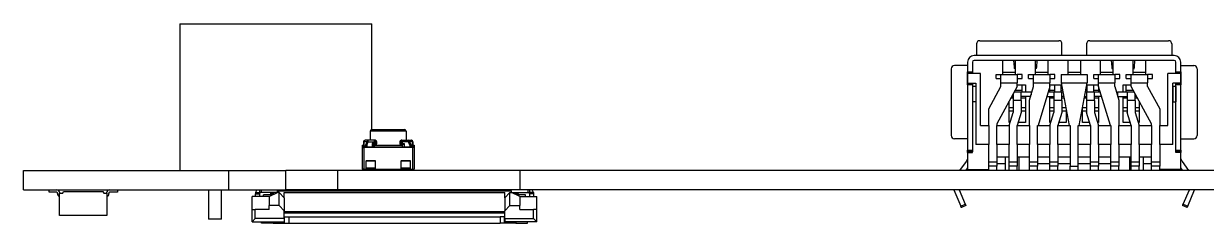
# Model space of a CAD drawing. Header units: millimetres. Extents: x -32 to 136, y -4 to 158.
# Drawn here: x -32.5 to 3.83, y -2.15 to 3.98 of the extents above; entities that cross this region are included whole.
import ezdxf

# ---------------------------------------------------------------- set-up
doc = ezdxf.new("R2010")
doc.units = ezdxf.units.MM

msp = doc.modelspace()

# ---------------------------------------------------------------- linework, layer by layer
at = {"color": 7, "linetype": 'Continuous', "lineweight": 25}
for p, q in [((-27.7, 3.975), (-27.7, -0.525)), ((-27.7, 3.975), (-21.8, 3.975)), ((-21.8, 0.725), (-21.8, 3.975)), ((-3.225, 3.353), (-3.225, 3)), ((-3.126, 3.453), (-0.701, 3.453)), ((-0.601, 3), (-0.601, 3.353)), ((0.149, 3.353), (0.149, 3)), ((0.249, 3.453), (2.675, 3.453)), ((2.775, 3.353), (2.775, 3)), ((-3.3, 3), (-3.3, 2.995)), ((-3.225, 3), (-3.3, 3)), ((2.849, 2.995), (-3.3, 2.995)), ((-0.601, 3), (-3.225, 3)), ((-0.601, 2.995), (-0.601, 3)), ((2.775, 3), (0.149, 3)), ((0.149, 3), (0.149, 2.995)), ((2.849, 3), (2.775, 3)), ((2.849, 3), (2.849, 2.995)), ((-4, 0.54), (-4, 2.59)), ((-3.506, 2.69), (-3.901, 2.69)), ((-3.506, 2.69), (-3.506, 0.44)), ((-3.501, 2.69), (-3.506, 2.69)), ((-3.501, 2.795), (-3.501, 2.495)), ((-3.35, 2.795), (-3.35, 2.495)), ((2.849, 2.845), (-3.3, 2.845)), ((-2.425, 2.845), (-2.425, 2.42)), ((-2.088, 2.842), (-2.073, 2.639)), ((-2.026, 2.595), (-2.066, 2.595)), ((-2.026, 2.42), (-2.026, 2.845)), ((-1.425, 2.845), (-1.425, 2.42)), ((-1.385, 2.595), (-1.425, 2.595)), ((-1.378, 2.639), (-1.363, 2.842)), ((-1.026, 2.42), (-1.026, 2.845)), ((-0.425, 2.845), (-0.425, 2.42)), ((-0.025, 2.42), (-0.025, 2.845)), ((0.575, 2.845), (0.575, 2.42)), ((0.912, 2.842), (0.927, 2.639)), ((0.927, 2.595), (0.975, 2.595)), ((0.975, 2.42), (0.975, 2.845)), ((1.575, 2.845), (1.575, 2.42)), ((1.575, 2.595), (1.622, 2.595)), ((1.622, 2.639), (1.637, 2.842)), ((1.974, 2.42), (1.974, 2.845)), ((2.9, 2.495), (2.9, 2.795)), ((3.05, 2.495), (3.05, 2.795)), ((3.05, 2.69), (3.054, 2.69)), ((3.054, 0.44), (3.054, 2.69)), ((3.054, 2.69), (3.45, 2.69)), ((3.55, 2.59), (3.55, 0.54)), ((-3.501, 2.495), (-3.35, 2.495)), ((-3.501, 2.447), (-3.501, 2.495)), ((-3.501, 2.147), (-3.501, 2.447)), ((-3.1, 2.447), (-3.501, 2.447)), ((-3.35, 2.495), (-3.35, 2.447)), ((-3.1, 0.848), (-3.1, 2.447)), ((-2.626, 2.295), (-2.626, 2.42)), ((-2.626, 2.42), (-2.475, 2.42)), ((-2.626, 2.295), (-2.475, 2.295)), ((-2.475, 2.42), (-1.976, 2.42)), ((-2.475, 2.165), (-2.475, 2.42)), ((-2.425, 2.485), (-2.026, 2.485)), ((-1.976, 2.42), (-1.976, 2.165)), ((-1.825, 2.42), (-1.976, 2.42)), ((-1.976, 2.295), (-1.825, 2.295)), ((-1.825, 2.295), (-1.825, 2.42)), ((-1.625, 2.42), (-1.476, 2.42)), ((-1.625, 2.295), (-1.625, 2.42)), ((-1.625, 2.295), (-1.476, 2.295)), ((-1.476, 2.42), (-0.976, 2.42)), ((-1.476, 2.165), (-1.476, 2.42)), ((-1.425, 2.485), (-1.026, 2.485)), ((-0.976, 2.42), (-0.976, 2.165)), ((-0.826, 2.42), (-0.976, 2.42)), ((-0.976, 2.295), (-0.826, 2.295)), ((-0.826, 2.295), (-0.826, 2.42)), ((-0.625, 2.42), (0.174, 2.42)), ((-0.625, 2.42), (-0.625, 2.165)), ((-0.425, 2.485), (-0.025, 2.485)), ((0.174, 2.42), (0.174, 2.165)), ((0.374, 2.295), (0.374, 2.42)), ((0.374, 2.42), (0.524, 2.42)), ((0.374, 2.295), (0.524, 2.295)), ((0.524, 2.42), (1.024, 2.42)), ((0.524, 2.165), (0.524, 2.42)), ((0.575, 2.485), (0.975, 2.485)), ((1.024, 2.42), (1.024, 2.165)), ((1.175, 2.42), (1.024, 2.42)), ((1.024, 2.295), (1.175, 2.295)), ((1.175, 2.295), (1.175, 2.42)), ((1.375, 2.295), (1.375, 2.42)), ((1.375, 2.42), (1.524, 2.42)), ((1.375, 2.295), (1.524, 2.295)), ((1.524, 2.42), (2.025, 2.42)), ((1.524, 2.165), (1.524, 2.42)), ((1.575, 2.485), (1.974, 2.485)), ((2.025, 2.42), (2.025, 2.165)), ((2.175, 2.42), (2.025, 2.42)), ((2.025, 2.295), (2.175, 2.295)), ((2.175, 2.295), (2.175, 2.42)), ((3.05, 2.447), (2.65, 2.447)), ((2.65, 0.848), (2.65, 2.447)), ((2.9, 2.495), (3.05, 2.495)), ((2.9, 2.447), (2.9, 2.495)), ((3.05, 2.495), (3.05, 2.447)), ((3.05, 2.447), (3.05, 2.147)), ((-3.501, 2.147), (-3.251, 2.147)), ((-3.501, 2.145), (-3.501, 2.147)), ((-3.501, 2.145), (-3.35, 2.145)), ((-3.501, 2.095), (-3.501, 2.145)), ((-3.35, 2.095), (-3.501, 2.095)), ((-3.501, 2.095), (-3.501, 0.095)), ((-3.35, 2.147), (-3.35, 2.145)), ((-3.35, 2.145), (-3.35, 2.095)), ((-3.35, 2.095), (-3.35, 0.095)), ((-3.252, 2.045), (-3.346, 2.045)), ((-3.252, 2.045), (-3.252, 1.573)), ((-3.251, 2.147), (-3.251, 0.273)), ((-2.85, 1.361), (-2.475, 2.045)), ((-1.976, 2.045), (-2.6, 0.905)), ((-2.475, 2.165), (-1.976, 2.165)), ((-2.475, 2.045), (-2.475, 2.165)), ((-2.1, 1.817), (-2.1, 1.615)), ((-1.851, 1.87), (-2.071, 1.87)), ((-1.825, 1.92), (-2.044, 1.92)), ((-1.976, 2.045), (-1.976, 2.165)), ((-1.976, 2.095), (-1.726, 2.095)), ((-1.851, 1.615), (-1.851, 1.87)), ((-1.55, 1.87), (-1.851, 1.87)), ((-1.825, 1.87), (-1.825, 2.095)), ((-1.726, 2.095), (-1.726, 1.87)), ((-1.601, 1.63), (-1.476, 2.045)), ((-1.55, 1.87), (-1.55, 1.796)), ((-1.55, 1.845), (-1.536, 1.845)), ((-1.476, 2.165), (-0.976, 2.165)), ((-1.476, 2.045), (-1.476, 2.165)), ((-0.976, 2.045), (-1.336, 0.848)), ((-0.851, 1.87), (-1.028, 1.87)), ((-0.976, 2.045), (-0.976, 2.165)), ((-0.976, 2.095), (-0.612, 2.095)), ((-0.976, 1.87), (-0.976, 2.045)), ((-0.826, 1.92), (-0.976, 1.92)), ((-0.601, 1.87), (-0.851, 1.87)), ((-0.851, 1.87), (-0.851, 1.615)), ((-0.826, 1.87), (-0.826, 2.095)), ((-0.625, 2.165), (0.174, 2.165)), ((-0.625, 2.165), (-0.38, 0.848)), ((-0.625, 1.87), (-0.625, 2.095)), ((-0.58, 1.92), (-0.625, 1.92)), ((-0.601, 1.615), (-0.601, 1.87)), ((-0.571, 1.87), (-0.601, 1.87)), ((-0.071, 0.848), (0.174, 2.165)), ((0.149, 1.87), (0.119, 1.87)), ((0.174, 1.92), (0.129, 1.92)), ((0.4, 1.87), (0.149, 1.87)), ((0.149, 1.87), (0.149, 1.615)), ((0.161, 2.095), (0.524, 2.095)), ((0.174, 1.87), (0.174, 2.095)), ((0.374, 1.87), (0.374, 2.095)), ((0.524, 1.92), (0.374, 1.92)), ((0.4, 1.615), (0.4, 1.87)), ((0.577, 1.87), (0.4, 1.87)), ((0.524, 2.165), (1.024, 2.165)), ((0.524, 2.045), (0.524, 2.165)), ((0.524, 2.045), (0.524, 1.87)), ((0.885, 0.848), (0.524, 2.045)), ((1.024, 2.045), (1.024, 2.165)), ((1.024, 2.045), (1.149, 1.63)), ((1.085, 1.845), (1.099, 1.845)), ((1.099, 1.87), (1.099, 1.796)), ((1.399, 1.87), (1.099, 1.87)), ((1.274, 2.095), (1.524, 2.095)), ((1.274, 1.87), (1.274, 2.095)), ((1.375, 1.87), (1.375, 2.095)), ((1.593, 1.92), (1.375, 1.92)), ((1.399, 1.87), (1.399, 1.615)), ((1.62, 1.87), (1.399, 1.87)), ((1.524, 2.165), (2.025, 2.165)), ((1.524, 2.045), (1.524, 2.165)), ((2.15, 0.905), (1.524, 2.045)), ((1.649, 1.615), (1.649, 1.817)), ((2.025, 2.045), (2.025, 2.165)), ((2.025, 2.045), (2.4, 1.361)), ((3.05, 2.147), (2.8, 2.147)), ((2.8, 0.273), (2.8, 2.147)), ((2.801, 2.045), (2.801, 1.573)), ((2.899, 2.045), (2.801, 2.045)), ((2.9, 2.045), (2.899, 2.045)), ((2.9, 2.145), (2.9, 2.147)), ((2.9, 2.145), (3.05, 2.145)), ((2.9, 2.095), (2.9, 2.145)), ((3.05, 2.095), (2.9, 2.095)), ((2.9, 0.095), (2.9, 2.095)), ((3.05, 2.147), (3.05, 2.145)), ((3.05, 2.145), (3.05, 2.095)), ((3.05, 0.095), (3.05, 2.095)), ((-3.251, 1.573), (-3.35, 1.573)), ((-2.225, 0.945), (-2.225, 1.589)), ((-2.14, 1.745), (-2.1, 1.745)), ((-1.851, 1.615), (-2.1, 1.615)), ((-2.1, 1.615), (-2.1, 1.245)), ((-1.566, 1.745), (-1.851, 1.745)), ((-1.851, 1.615), (-1.851, 1.245)), ((-1.726, 1.745), (-1.726, 0.945)), ((-1.601, 0.848), (-1.601, 1.63)), ((-1.066, 1.745), (-0.851, 1.745)), ((-0.976, 0.945), (-0.976, 1.745)), ((-0.601, 1.615), (-0.851, 1.615)), ((-0.851, 1.615), (-0.851, 1.245)), ((-0.547, 1.745), (-0.601, 1.745)), ((-0.601, 1.615), (-0.601, 1.245)), ((0.096, 1.745), (0.149, 1.745)), ((0.4, 1.615), (0.149, 1.615)), ((0.149, 1.615), (0.149, 1.245)), ((0.615, 1.745), (0.4, 1.745)), ((0.4, 1.615), (0.4, 1.245)), ((0.524, 1.745), (0.524, 0.945)), ((1.115, 1.745), (1.399, 1.745)), ((1.149, 1.63), (1.149, 0.848)), ((1.274, 0.945), (1.274, 1.745)), ((1.649, 1.615), (1.399, 1.615)), ((1.399, 1.615), (1.399, 1.245)), ((1.689, 1.745), (1.649, 1.745)), ((1.649, 1.615), (1.649, 1.245)), ((1.774, 1.589), (1.774, 0.945)), ((2.8, 1.573), (2.9, 1.573)), ((-2.85, 0.848), (-2.85, 1.361)), ((-2.225, 1.3), (-2.1, 1.3)), ((-2.225, 0.85), (-2.1, 1.245)), ((-1.851, 1.245), (-1.976, 0.85)), ((-1.851, 1.3), (-1.726, 1.3)), ((-0.976, 1.3), (-0.851, 1.3)), ((-0.976, 0.85), (-0.851, 1.245)), ((-0.601, 1.245), (-0.726, 0.85)), ((-0.601, 1.3), (-0.475, 1.3)), ((-0.475, 1.36), (-0.475, 0.945)), ((0.025, 0.945), (0.025, 1.36)), ((0.025, 1.3), (0.149, 1.3)), ((0.275, 0.85), (0.149, 1.245)), ((0.4, 1.3), (0.524, 1.3)), ((0.4, 1.245), (0.524, 0.85)), ((1.274, 1.3), (1.399, 1.3)), ((1.524, 0.85), (1.399, 1.245)), ((1.649, 1.3), (1.774, 1.3)), ((1.649, 1.245), (1.774, 0.85)), ((2.4, 1.361), (2.4, 0.848)), ((-3.1, 0.848), (-2.85, 0.848)), ((-2.85, 0.848), (-2.85, 0.273)), ((-2.6, 0.905), (-2.6, 0.848)), ((-2.6, 0.273), (-2.6, 0.848)), ((-2.6, 0.848), (-2.225, 0.848)), ((-2.195, 0.945), (-2.225, 0.945)), ((-2.225, 0.848), (-2.225, 0.85)), ((-2.225, 0.848), (-2.225, 0.273)), ((-1.976, 0.85), (-1.976, 0.848)), ((-1.976, 0.273), (-1.976, 0.848)), ((-1.976, 0.848), (-1.601, 0.848)), ((-1.726, 0.945), (-1.945, 0.945)), ((-1.601, 0.848), (-1.601, 0.273)), ((-1.351, 0.273), (-1.351, 0.848)), ((-1.351, 0.848), (-0.976, 0.848)), ((-0.945, 0.945), (-0.976, 0.945)), ((-0.976, 0.848), (-0.976, 0.85)), ((-0.976, 0.848), (-0.976, 0.273)), ((-0.726, 0.85), (-0.726, 0.848)), ((-0.726, 0.273), (-0.726, 0.848)), ((-0.726, 0.848), (-0.35, 0.848)), ((-0.475, 0.945), (-0.695, 0.945)), ((-0.35, 0.848), (-0.35, 0.273)), ((-0.101, 0.273), (-0.101, 0.848)), ((-0.101, 0.848), (0.275, 0.848)), ((0.244, 0.945), (0.025, 0.945)), ((0.275, 0.848), (0.275, 0.85)), ((0.275, 0.848), (0.275, 0.273)), ((0.524, 0.945), (0.494, 0.945)), ((0.524, 0.85), (0.524, 0.848)), ((0.524, 0.273), (0.524, 0.848)), ((0.524, 0.848), (0.899, 0.848)), ((0.899, 0.848), (0.899, 0.273)), ((1.149, 0.273), (1.149, 0.848)), ((1.149, 0.848), (1.524, 0.848)), ((1.494, 0.945), (1.274, 0.945)), ((1.524, 0.848), (1.524, 0.85)), ((1.524, 0.848), (1.524, 0.273)), ((1.774, 0.945), (1.744, 0.945)), ((1.774, 0.85), (1.774, 0.848)), ((1.774, 0.273), (1.774, 0.848)), ((1.774, 0.848), (2.15, 0.848)), ((2.15, 0.848), (2.15, 0.905)), ((2.15, 0.848), (2.15, 0.273)), ((2.4, 0.273), (2.4, 0.848)), ((2.4, 0.848), (2.65, 0.848)), ((-22.044, 0.364), (-21.952, 0.364)), ((-22.044, 0.258), (-22.044, 0.364)), ((-21.918, 0.4), (-22.01, 0.4)), ((-21.952, 0.364), (-21.994, 0.258)), ((-21.952, 0.364), (-21.918, 0.35)), ((-21.918, 0.35), (-21.918, 0.4)), ((-21.727, 0.4), (-21.918, 0.4)), ((-20.75, 0.675), (-21.85, 0.675)), ((-21.85, 0.675), (-21.85, 0.4)), ((-21.8, 0.725), (-20.8, 0.725)), ((-21.727, 0.4), (-21.727, 0.35)), ((-21.705, 0.4), (-21.727, 0.4)), ((-20.895, 0.4), (-20.873, 0.4)), ((-20.873, 0.4), (-20.873, 0.35)), ((-20.873, 0.4), (-20.682, 0.4)), ((-20.75, 0.675), (-20.75, 0.4)), ((-20.682, 0.35), (-20.682, 0.4)), ((-20.682, 0.4), (-20.59, 0.4)), ((-20.648, 0.364), (-20.682, 0.35)), ((-20.648, 0.364), (-20.606, 0.258)), ((-20.556, 0.364), (-20.648, 0.364)), ((-20.556, 0.258), (-20.556, 0.364)), ((-3.506, 0.44), (-3.901, 0.44)), ((-3.501, 0.44), (-3.506, 0.44)), ((3.05, 0.44), (3.054, 0.44)), ((3.054, 0.44), (3.45, 0.44)), ((-22.1, 0.25), (-22.1, 0.2)), ((-22.1, 0.25), (-22.06, 0.25)), ((-22.1, 0.2), (-22.1, -0.49)), ((-22.093, 0.2), (-22.1, 0.2)), ((-22.093, 0.2), (-21.73, 0.2)), ((-22.06, 0.35), (-22.06, 0.245)), ((-22.06, 0.245), (-22.06, 0.2)), ((-20.55, 0.175), (-22.05, 0.175)), ((-22.05, 0.175), (-22.05, -0.49)), ((-21.96, 0.245), (-21.994, 0.258)), ((-21.96, 0.245), (-21.918, 0.35)), ((-21.96, 0.245), (-21.96, 0.2)), ((-21.918, 0.35), (-21.727, 0.35)), ((-21.727, 0.3), (-21.79, 0.3)), ((-21.79, 0.3), (-21.79, 0.2)), ((-21.74, 0.25), (-21.73, 0.25)), ((-21.74, 0.2), (-21.74, 0.25)), ((-21.73, 0.25), (-21.73, 0.2)), ((-21.73, 0.25), (-20.87, 0.25)), ((-21.73, 0.2), (-20.87, 0.2)), ((-21.727, 0.35), (-21.727, 0.3)), ((-21.727, 0.35), (-21.692, 0.35)), ((-21.692, 0.3), (-21.727, 0.3)), ((-21.727, 0.25), (-21.727, 0.3)), ((-21.692, 0.35), (-21.692, 0.3)), ((-21.692, 0.35), (-21.67, 0.35)), ((-21.67, 0.3), (-21.692, 0.3)), ((-21.67, 0.35), (-21.67, 0.3)), ((-21.655, 0.3), (-21.655, 0.35)), ((-20.945, 0.35), (-20.945, 0.3)), ((-20.908, 0.35), (-20.93, 0.35)), ((-20.93, 0.35), (-20.93, 0.3)), ((-20.93, 0.3), (-20.908, 0.3)), ((-20.873, 0.35), (-20.908, 0.35)), ((-20.908, 0.35), (-20.908, 0.3)), ((-20.908, 0.3), (-20.873, 0.3)), ((-20.873, 0.35), (-20.873, 0.3)), ((-20.682, 0.35), (-20.873, 0.35)), ((-20.873, 0.3), (-20.81, 0.3)), ((-20.873, 0.25), (-20.873, 0.3)), ((-20.87, 0.25), (-20.87, 0.2)), ((-20.86, 0.25), (-20.87, 0.25)), ((-20.87, 0.2), (-20.507, 0.2)), ((-20.86, 0.2), (-20.86, 0.25)), ((-20.81, 0.3), (-20.81, 0.2)), ((-20.64, 0.245), (-20.682, 0.35)), ((-20.64, 0.245), (-20.606, 0.258)), ((-20.64, 0.245), (-20.64, 0.2)), ((-20.55, 0.175), (-20.55, -0.49)), ((-20.54, 0.35), (-20.54, 0.245)), ((-20.54, 0.25), (-20.5, 0.25)), ((-20.54, 0.245), (-20.54, 0.2)), ((-20.507, 0.2), (-20.5, 0.2)), ((-20.5, 0.25), (-20.5, 0.2)), ((-20.5, 0.2), (-20.5, -0.49)), ((-3.501, 0.095), (-3.35, 0.095)), ((-3.501, 0.045), (-3.501, 0.095)), ((-3.35, 0.045), (-3.501, 0.045)), ((-3.501, 0.025), (-3.501, 0.045)), ((-3.501, 0.025), (-3.501, -0.5)), ((-3.501, 0.025), (-3.35, 0.025)), ((-3.35, 0.095), (-3.35, 0.045)), ((-3.35, 0.025), (-3.35, 0.045)), ((-2.85, 0.273), (-3.251, 0.273)), ((-2.85, -0.27), (-2.85, 0.273)), ((-2.6, 0.273), (-2.6, -0.27)), ((-2.225, 0.273), (-2.6, 0.273)), ((-2.225, -0.27), (-2.225, 0.273)), ((-1.601, 0.273), (-1.976, 0.273)), ((-1.976, 0.273), (-1.976, -0.27)), ((-1.601, -0.27), (-1.601, 0.273)), ((-0.976, 0.273), (-1.351, 0.273)), ((-1.351, 0.273), (-1.351, -0.27)), ((-0.976, -0.27), (-0.976, 0.273)), ((-0.35, 0.273), (-0.726, 0.273)), ((-0.726, 0.273), (-0.726, -0.27)), ((-0.35, 0.273), (-0.35, -0.395)), ((-0.101, -0.395), (-0.101, 0.273)), ((0.275, 0.273), (-0.101, 0.273)), ((0.275, -0.27), (0.275, 0.273)), ((0.899, 0.273), (0.524, 0.273)), ((0.524, 0.273), (0.524, -0.27)), ((0.899, -0.27), (0.899, 0.273)), ((1.524, 0.273), (1.149, 0.273)), ((1.149, 0.273), (1.149, -0.27)), ((1.524, -0.27), (1.524, 0.273)), ((2.15, 0.273), (1.774, 0.273)), ((1.774, 0.273), (1.774, -0.27)), ((2.15, -0.27), (2.15, 0.273)), ((2.8, 0.273), (2.4, 0.273)), ((2.4, 0.273), (2.4, -0.27)), ((2.9, 0.095), (3.05, 0.095)), ((2.9, 0.045), (2.9, 0.095)), ((2.9, 0.025), (2.9, 0.045)), ((3.05, 0.045), (2.9, 0.045)), ((3.05, 0.025), (2.9, 0.025)), ((3.05, 0.095), (3.05, 0.045)), ((3.05, 0.045), (3.05, 0.025)), ((3.05, -0.5), (3.05, 0.025)), ((-21.977, -0.219), (-21.698, -0.219)), ((-21.977, -0.219), (-21.977, -0.23)), ((-21.977, -0.23), (-21.698, -0.23)), ((-21.977, -0.446), (-21.977, -0.23)), ((-21.698, -0.219), (-21.698, -0.23)), ((-21.698, -0.23), (-21.698, -0.446)), ((-20.902, -0.219), (-20.622, -0.219)), ((-20.902, -0.219), (-20.902, -0.23)), ((-20.902, -0.23), (-20.622, -0.23)), ((-20.902, -0.446), (-20.902, -0.23)), ((-20.622, -0.219), (-20.622, -0.23)), ((-20.622, -0.23), (-20.622, -0.446)), ((-3.55, -0.258), (-3.749, -0.525)), ((-2.6, -0.27), (-2.85, -0.27)), ((-2.85, -0.4), (-2.85, -0.27)), ((-2.225, -0.125), (-2.6, -0.125)), ((-2.6, -0.27), (-2.6, -0.4)), ((-2.35, -0.323), (-2.6, -0.323)), ((-2.35, -0.125), (-2.35, -0.525)), ((-1.976, -0.27), (-2.225, -0.27)), ((-2.225, -0.4), (-2.225, -0.27)), ((-1.601, -0.125), (-1.976, -0.125)), ((-1.976, -0.27), (-1.976, -0.4)), ((-1.351, -0.27), (-1.601, -0.27)), ((-1.601, -0.4), (-1.601, -0.27)), ((-0.976, -0.125), (-1.351, -0.125)), ((-1.351, -0.27), (-1.351, -0.4)), ((-0.976, -0.323), (-1.351, -0.323)), ((-0.726, -0.27), (-0.976, -0.27)), ((-0.976, -0.4), (-0.976, -0.27)), ((-0.35, -0.125), (-0.726, -0.125)), ((-0.726, -0.27), (-0.726, -0.4)), ((-0.35, -0.323), (-0.726, -0.323)), ((0.275, -0.125), (-0.101, -0.125)), ((0.275, -0.323), (-0.101, -0.323)), ((0.524, -0.27), (0.275, -0.27)), ((0.275, -0.4), (0.275, -0.27)), ((0.899, -0.125), (0.524, -0.125)), ((0.524, -0.27), (0.524, -0.4)), ((0.899, -0.323), (0.524, -0.323)), ((1.149, -0.27), (0.899, -0.27)), ((0.899, -0.4), (0.899, -0.27)), ((1.524, -0.125), (1.149, -0.125)), ((1.149, -0.27), (1.149, -0.4)), ((1.774, -0.27), (1.524, -0.27)), ((1.524, -0.4), (1.524, -0.27)), ((2.15, -0.125), (1.774, -0.125)), ((1.774, -0.27), (1.774, -0.4)), ((1.899, -0.525), (1.899, -0.125)), ((2.15, -0.323), (1.899, -0.323)), ((2.4, -0.27), (2.15, -0.27)), ((2.15, -0.4), (2.15, -0.27)), ((2.4, -0.27), (2.4, -0.4)), ((3.298, -0.525), (3.099, -0.258)), ((-32.5, -1.125), (-32.5, -0.525)), ((-32.5, -0.525), (-26.2, -0.525)), ((-26.2, -1.125), (-26.2, -0.525)), ((-26.2, -0.525), (-24.45, -0.525)), ((-24.45, -1.125), (-24.45, -0.525)), ((-22.85, -0.525), (-24.45, -0.525)), ((-22.85, -1.125), (-22.85, -0.525)), ((-17.25, -0.525), (-22.85, -0.525)), ((-22.05, -0.49), (-22.1, -0.49)), ((-22.075, -0.49), (-22.075, -0.525)), ((-22.05, -0.49), (-21.977, -0.49)), ((-22.025, -0.49), (-22.025, -0.525)), ((-21.977, -0.446), (-21.698, -0.446)), ((-21.977, -0.49), (-21.977, -0.446)), ((-21.977, -0.49), (-21.698, -0.49)), ((-21.698, -0.446), (-21.698, -0.49)), ((-21.698, -0.49), (-20.902, -0.49)), ((-21.625, -0.49), (-21.625, -0.525)), ((-21.575, -0.49), (-21.575, -0.525)), ((-21.025, -0.49), (-21.025, -0.525)), ((-20.975, -0.49), (-20.975, -0.525)), ((-20.902, -0.446), (-20.622, -0.446)), ((-20.902, -0.49), (-20.902, -0.446)), ((-20.902, -0.49), (-20.622, -0.49)), ((-20.622, -0.446), (-20.622, -0.49)), ((-20.622, -0.49), (-20.55, -0.49)), ((-20.575, -0.49), (-20.575, -0.525)), ((-20.55, -0.49), (-20.5, -0.49)), ((-20.525, -0.49), (-20.525, -0.525)), ((-17.25, -1.125), (-17.25, -0.525)), ((16.85, -0.525), (-17.25, -0.525)), ((-3.501, -0.443), (-3.562, -0.525)), ((-3.501, -0.5), (-2.85, -0.5)), ((-2.6, -0.4), (-2.85, -0.4)), ((-2.85, -0.525), (-2.85, -0.4)), ((-2.6, -0.525), (-2.6, -0.4)), ((-1.976, -0.4), (-2.225, -0.4)), ((-2.225, -0.525), (-2.225, -0.4)), ((-1.976, -0.525), (-1.976, -0.4)), ((-1.351, -0.4), (-1.601, -0.4)), ((-1.601, -0.525), (-1.601, -0.4)), ((-1.351, -0.525), (-1.351, -0.4)), ((-0.726, -0.4), (-0.976, -0.4)), ((-0.976, -0.525), (-0.976, -0.4)), ((-0.726, -0.525), (-0.726, -0.4)), ((-0.35, -0.395), (-0.101, -0.395)), ((-0.35, -0.395), (-0.35, -0.4)), ((-0.35, -0.4), (-0.101, -0.4)), ((-0.35, -0.525), (-0.35, -0.4)), ((-0.101, -0.4), (-0.101, -0.395)), ((-0.101, -0.525), (-0.101, -0.4)), ((0.524, -0.4), (0.275, -0.4)), ((0.275, -0.525), (0.275, -0.4)), ((0.524, -0.525), (0.524, -0.4)), ((1.149, -0.4), (0.899, -0.4)), ((0.899, -0.525), (0.899, -0.4)), ((1.149, -0.525), (1.149, -0.4)), ((1.774, -0.4), (1.524, -0.4)), ((1.524, -0.525), (1.524, -0.4)), ((1.774, -0.525), (1.774, -0.4)), ((2.4, -0.4), (2.15, -0.4)), ((2.15, -0.525), (2.15, -0.4)), ((2.4, -0.525), (2.4, -0.4)), ((3.05, -0.5), (2.4, -0.5)), ((3.111, -0.525), (3.05, -0.443)), ((-32.5, -1.125), (-26.2, -1.125)), ((-31.72, -1.195), (-31.72, -1.125)), ((-31.48, -1.195), (-31.72, -1.195)), ((-31.46, -1.24), (-31.46, -1.215)), ((-31.4, -1.915), (-31.4, -1.225)), ((-31.4, -1.225), (-31.3, -1.225)), ((-31.39, -1.215), (-31.39, -1.225)), ((-31.3, -1.225), (-31.271, -1.175)), ((-31.271, -1.175), (-30.069, -1.175)), ((-30.069, -1.175), (-30.04, -1.225)), ((-30.04, -1.225), (-29.94, -1.225)), ((-29.95, -1.225), (-29.95, -1.215)), ((-29.94, -1.225), (-29.94, -1.915)), ((-29.88, -1.215), (-29.88, -1.24)), ((-29.62, -1.195), (-29.86, -1.195)), ((-29.62, -1.125), (-29.62, -1.195)), ((-26.825, -1.125), (-26.825, -2.025)), ((-26.425, -2.025), (-26.425, -1.125)), ((-26.2, -1.125), (-24.45, -1.125)), ((-24.958, -1.325), (-25.483, -1.325)), ((-25.483, -1.725), (-25.483, -1.325)), ((-25.383, -1.25), (-25.258, -1.25)), ((-25.383, -1.25), (-25.383, -1.325)), ((-25.375, -1.2), (-25.258, -1.2)), ((-25.258, -1.2), (-25.243, -1.215)), ((-25.258, -1.25), (-25.258, -1.325)), ((-25.208, -1.125), (-25.208, -1.2)), ((-24.7, -1.2), (-25.208, -1.2)), ((-24.855, -1.275), (-25.133, -1.275)), ((-25.133, -1.325), (-25.133, -1.275)), ((-24.958, -1.325), (-24.7, -1.2)), ((-24.958, -1.325), (-24.958, -1.6)), ((-24.958, -1.325), (-24.958, -1.325)), ((-24.907, -1.25), (-24.907, -1.275)), ((-24.7, -1.15), (-17.515, -1.15)), ((-24.7, -1.2), (-24.7, -1.15)), ((-24.65, -1.2), (-24.7, -1.2)), ((-24.657, -1.125), (-24.657, -1.15)), ((-24.65, -1.6), (-24.65, -1.2)), ((-24.65, -1.2), (-24.5, -1.369)), ((-24.5, -1.2), (-17.715, -1.2)), ((-24.5, -1.369), (-24.5, -1.2)), ((-24.5, -1.369), (-24.5, -1.769)), ((-22.85, -1.125), (-24.45, -1.125)), ((-24.282, -1.15), (-24.282, -1.125)), ((-24.183, -1.15), (-24.183, -1.125)), ((-24.032, -1.15), (-24.032, -1.125)), ((-23.933, -1.15), (-23.933, -1.125)), ((-23.782, -1.15), (-23.782, -1.125)), ((-23.683, -1.15), (-23.683, -1.125)), ((-23.532, -1.15), (-23.532, -1.125)), ((-23.433, -1.15), (-23.433, -1.125)), ((-23.282, -1.15), (-23.282, -1.125)), ((-23.183, -1.15), (-23.183, -1.125)), ((-23.075, -1.125), (-23.075, -1.15)), ((-23.032, -1.15), (-23.032, -1.125)), ((-22.933, -1.15), (-22.933, -1.125)), ((-17.25, -1.125), (-22.85, -1.125)), ((-22.782, -1.15), (-22.782, -1.125)), ((-22.683, -1.15), (-22.683, -1.125)), ((-22.675, -1.15), (-22.675, -1.125)), ((-22.532, -1.15), (-22.532, -1.125)), ((-22.433, -1.15), (-22.433, -1.125)), ((-22.282, -1.15), (-22.282, -1.125)), ((-22.183, -1.15), (-22.183, -1.125)), ((-22.032, -1.15), (-22.032, -1.125)), ((-21.933, -1.15), (-21.933, -1.125)), ((-21.782, -1.15), (-21.782, -1.125)), ((-21.683, -1.15), (-21.683, -1.125)), ((-21.532, -1.15), (-21.532, -1.125)), ((-21.433, -1.15), (-21.433, -1.125)), ((-21.282, -1.15), (-21.282, -1.125)), ((-21.183, -1.15), (-21.183, -1.125)), ((-21.032, -1.15), (-21.032, -1.125)), ((-20.933, -1.15), (-20.933, -1.125)), ((-20.782, -1.15), (-20.782, -1.125)), ((-20.683, -1.15), (-20.683, -1.125)), ((-20.532, -1.15), (-20.532, -1.125)), ((-20.433, -1.15), (-20.433, -1.125)), ((-20.282, -1.15), (-20.282, -1.125)), ((-20.183, -1.15), (-20.183, -1.125)), ((-20.032, -1.15), (-20.032, -1.125)), ((-19.933, -1.15), (-19.933, -1.125)), ((-19.782, -1.15), (-19.782, -1.125)), ((-19.683, -1.15), (-19.683, -1.125)), ((-19.532, -1.15), (-19.532, -1.125)), ((-19.433, -1.15), (-19.433, -1.125)), ((-19.282, -1.15), (-19.282, -1.125)), ((-19.183, -1.15), (-19.183, -1.125)), ((-19.032, -1.15), (-19.032, -1.125)), ((-18.933, -1.15), (-18.933, -1.125)), ((-18.782, -1.15), (-18.782, -1.125)), ((-18.683, -1.15), (-18.683, -1.125)), ((-18.532, -1.15), (-18.532, -1.125)), ((-18.433, -1.15), (-18.433, -1.125)), ((-18.282, -1.15), (-18.282, -1.125)), ((-18.183, -1.15), (-18.183, -1.125)), ((-18.032, -1.15), (-18.032, -1.125)), ((-17.933, -1.15), (-17.933, -1.125)), ((-17.565, -1.2), (-17.715, -1.369)), ((-17.715, -1.369), (-17.715, -1.2)), ((-17.715, -1.369), (-17.715, -1.769)), ((-17.565, -1.6), (-17.565, -1.2)), ((-17.565, -1.2), (-17.515, -1.2)), ((-17.558, -1.125), (-17.558, -1.15)), ((-17.515, -1.2), (-17.515, -1.15)), ((-17.258, -1.325), (-17.515, -1.2)), ((-17.515, -1.2), (-17.008, -1.2)), ((-17.082, -1.275), (-17.36, -1.275)), ((-17.308, -1.25), (-17.308, -1.275)), ((-17.258, -1.325), (-17.258, -1.6)), ((-17.258, -1.325), (-17.258, -1.325)), ((-17.258, -1.325), (-16.733, -1.325)), ((16.85, -1.125), (-17.25, -1.125)), ((-17.082, -1.325), (-17.082, -1.275)), ((-17.008, -1.125), (-17.008, -1.2)), ((-16.957, -1.2), (-16.972, -1.215)), ((-16.84, -1.2), (-16.957, -1.2)), ((-16.832, -1.25), (-16.957, -1.25)), ((-16.957, -1.25), (-16.957, -1.325)), ((-16.832, -1.25), (-16.832, -1.325)), ((-16.733, -1.725), (-16.733, -1.325)), ((-3.925, -1.125), (-3.711, -1.622)), ((-3.762, -1.125), (-3.573, -1.563)), ((3.122, -1.563), (3.311, -1.125)), ((3.26, -1.622), (3.474, -1.125)), ((-25.483, -1.725), (-25.383, -1.725)), ((-25.483, -2.1), (-25.483, -1.725)), ((-25.383, -2), (-25.383, -1.725)), ((-24.958, -1.725), (-25.383, -1.725)), ((-24.65, -1.6), (-24.958, -1.6)), ((-24.958, -1.725), (-24.958, -1.6)), ((-24.65, -1.6), (-24.5, -1.769)), ((-24.5, -2), (-24.5, -1.769)), ((-24.5, -1.79), (-17.715, -1.79)), ((-17.565, -1.6), (-17.715, -1.769)), ((-17.715, -2), (-17.715, -1.769)), ((-17.565, -1.6), (-17.258, -1.6)), ((-17.258, -1.725), (-17.258, -1.6)), ((-17.258, -1.725), (-16.832, -1.725)), ((-16.832, -2), (-16.832, -1.725)), ((-16.733, -1.725), (-16.832, -1.725)), ((-16.733, -2.1), (-16.733, -1.725)), ((-3.711, -1.622), (-3.573, -1.563)), ((-3.555, -1.606), (-3.693, -1.665)), ((3.242, -1.665), (3.104, -1.606)), ((3.122, -1.563), (3.26, -1.622)), ((-29.94, -1.915), (-31.4, -1.915)), ((-26.625, -2.025), (-26.825, -2.025)), ((-26.425, -2.025), (-26.625, -2.025)), ((-25.483, -2.1), (-25.383, -2)), ((-25.483, -2.1), (-24.5, -2.1)), ((-24.5, -2), (-25.383, -2)), ((-25.195, -2.15), (-25.195, -2.1)), ((-24.832, -2.15), (-25.195, -2.15)), ((-24.832, -2.1), (-24.832, -2.15)), ((-24.832, -2.15), (-24.483, -2.15)), ((-24.5, -1.825), (-17.715, -1.825)), ((-24.5, -1.95), (-24.483, -1.95)), ((-24.5, -2), (-24.5, -2.1)), ((-24.483, -2.15), (-24.483, -1.95)), ((-24.483, -1.95), (-24.358, -1.95)), ((-24.483, -2.15), (-24.358, -2.15)), ((-24.358, -1.95), (-24.358, -2.15)), ((-24.358, -1.95), (-17.858, -1.95)), ((-24.358, -2.15), (-17.858, -2.15)), ((-17.858, -1.95), (-17.858, -2.15)), ((-17.733, -1.95), (-17.858, -1.95)), ((-17.733, -2.15), (-17.858, -2.15)), ((-17.733, -2.15), (-17.733, -1.95)), ((-17.715, -1.95), (-17.733, -1.95)), ((-17.383, -2.15), (-17.733, -2.15)), ((-17.715, -2), (-16.832, -2)), ((-17.715, -2), (-17.715, -2.1)), ((-16.733, -2.1), (-17.715, -2.1)), ((-17.383, -2.1), (-17.383, -2.15)), ((-17.383, -2.15), (-17.02, -2.15)), ((-17.02, -2.15), (-17.02, -2.1)), ((-16.733, -2.1), (-16.832, -2))]:
    msp.add_line(p, q, dxfattribs=at)
at = {"color": 8, "linetype": 'Continuous', "lineweight": 25}
for p, q in [((-2.088, 2.842), (-2.026, 2.842)), ((-2.073, 2.639), (-2.026, 2.639)), ((-1.425, 2.842), (-1.363, 2.842)), ((-1.425, 2.639), (-1.378, 2.639)), ((0.975, 2.842), (0.912, 2.842)), ((0.975, 2.639), (0.927, 2.639)), ((1.637, 2.842), (1.575, 2.842)), ((1.622, 2.639), (1.575, 2.639)), ((-3.35, 2.055), (-3.35, 1.573)), ((2.899, 2.045), (2.899, 1.573)), ((-2.1, 1.687), (-2.172, 1.687)), ((-1.726, 1.687), (-1.851, 1.687)), ((-0.851, 1.687), (-0.976, 1.687)), ((-0.536, 1.687), (-0.601, 1.687)), ((0.149, 1.687), (0.085, 1.687)), ((0.524, 1.687), (0.4, 1.687)), ((1.399, 1.687), (1.274, 1.687)), ((1.721, 1.687), (1.649, 1.687)), ((-2.1, 1.394), (-2.225, 1.394)), ((-1.726, 1.394), (-1.851, 1.394)), ((-0.851, 1.394), (-0.976, 1.394)), ((-0.482, 1.394), (-0.601, 1.394)), ((0.149, 1.394), (0.031, 1.394)), ((0.524, 1.394), (0.4, 1.394)), ((1.399, 1.394), (1.274, 1.394)), ((1.774, 1.394), (1.649, 1.394)), ((-21.67, 0.35), (-21.655, 0.35)), ((-21.655, 0.3), (-21.67, 0.3)), ((-20.93, 0.35), (-20.945, 0.35)), ((-20.945, 0.3), (-20.93, 0.3)), ((-1.925, -0.125), (-1.925, -0.525)), ((1.474, -0.125), (1.474, -0.525)), ((-25.258, -1.125), (-25.258, -1.2)), ((-24.803, -1.25), (-24.907, -1.25)), ((-17.412, -1.25), (-17.308, -1.25)), ((-16.957, -1.125), (-16.957, -1.2))]:
    msp.add_line(p, q, dxfattribs=at)
at = {"color": 7, "linetype": 'Continuous', "lineweight": 25}
for centre, radius, start, end in [((-3.126, 3.353), 0.1, 90, 180), ((-0.701, 3.353), 0.1, 0, 90), ((0.249, 3.353), 0.1, 90, 180), ((2.675, 3.353), 0.1, 0, 90), ((-3.3, 2.795), 0.2, 90, 180), ((2.849, 2.795), 0.2, 0, 90), ((-3.901, 2.59), 0.1, 90, 180), ((-3.3, 2.795), 0.05, 90, 180), ((2.849, 2.795), 0.05, 0, 90), ((3.45, 2.59), 0.1, 0, 90), ((-3.336, 2.055), 0.0137, 177.222, 224.8325), ((-22.01, 0.35), 0.05, 90, 180), ((-22.041, 0.344), 0.0195, 97.8783, 163.0337), ((-22.004, 0.361), 0.0398, 98.2251, 175.6051), ((-21.912, 0.361), 0.0398, 98.2251, 175.6051), ((-21.8, 0.675), 0.05, 90, 180), ((-21.736, 0.356), 0.0446, 351.9505, 78.5782), ((-21.705, 0.35), 0.05, 0, 90), ((-21.714, 0.356), 0.0446, 351.9505, 78.5782), ((-20.895, 0.35), 0.05, 90, 180), ((-20.886, 0.356), 0.0446, 101.4218, 188.0495), ((-20.864, 0.356), 0.0446, 101.4218, 188.0495), ((-20.8, 0.675), 0.05, 0, 90), ((-20.688, 0.361), 0.0398, 4.3949, 81.7749), ((-20.596, 0.361), 0.0398, 4.3949, 81.7749), ((-20.59, 0.35), 0.05, 0, 90), ((-20.559, 0.344), 0.0195, 16.9663, 82.1217), ((-3.901, 0.54), 0.1, 180, 270), ((3.45, 0.54), 0.1, 270, 0), ((-22.041, 0.239), 0.0195, 97.8783, 163.0337), ((-22.002, 0.178), 0.0509, 134.8934, 153.8446), ((-21.938, 0.261), 0.0928, 210.719, 221.1264), ((-21.736, 0.294), 0.0446, 281.4218, 8.0495), ((-21.705, 0.3), 0.05, 270, 0), ((-21.714, 0.294), 0.0446, 281.4218, 8.0495), ((-20.895, 0.3), 0.05, 180, 270), ((-20.886, 0.294), 0.0446, 171.9505, 258.5782), ((-20.864, 0.294), 0.0446, 171.9505, 258.5782), ((-20.662, 0.261), 0.0928, 318.8736, 329.281), ((-20.598, 0.178), 0.0509, 26.1554, 45.1066), ((-20.559, 0.239), 0.0195, 16.9663, 82.1217), ((-31.48, -1.215), 0.09, 0, 90), ((-31.48, -1.215), 0.02, 0, 90), ((-31.37, -1.24), 0.09, 180, 250.5288), ((-29.86, -1.215), 0.09, 90, 180), ((-29.97, -1.24), 0.09, 289.4712, 0), ((-29.86, -1.215), 0.02, 90, 180), ((-25.208, -1.25), 0.175, 134.4153, 163.3985), ((-17.008, -1.25), 0.175, 16.6015, 45.5847)]:
    msp.add_arc(centre, radius, start, end, dxfattribs=at)
for points, knots in [([(-2.088, 2.845), (-2.088, 2.845), (-2.088, 2.844), (-2.088, 2.842), (-2.088, 2.842)], [0, 0, 0, 0, 0.560032, 1, 1, 1, 1]), ([(-2.073, 2.639), (-2.072, 2.625), (-2.069, 2.6), (-2.067, 2.596), (-2.066, 2.595)], [0, 0, 0, 0, 0.559971, 1, 1, 1, 1]), ([(-1.385, 2.595), (-1.384, 2.597), (-1.381, 2.602), (-1.379, 2.628), (-1.378, 2.639)], [0, 0, 0, 0, 0.560032, 1, 1, 1, 1]), ([(-1.363, 2.842), (-1.363, 2.843), (-1.363, 2.845), (-1.363, 2.845), (-1.363, 2.845)], [0, 0, 0, 0, 0.559971, 1, 1, 1, 1]), ([(0.912, 2.845), (0.912, 2.845), (0.912, 2.844), (0.912, 2.842), (0.912, 2.842)], [0, 0, 0, 0, 0.560032, 1, 1, 1, 1]), ([(0.927, 2.639), (0.928, 2.626), (0.931, 2.6), (0.933, 2.597), (0.934, 2.595)], [0, 0, 0, 0, 0.506607, 1, 1, 1, 1]), ([(1.615, 2.598), (1.615, 2.597), (1.618, 2.593), (1.62, 2.619), (1.622, 2.639)], [0, 0, 0, 0, 0.196322, 1, 1, 1, 1]), ([(1.637, 2.842), (1.637, 2.843), (1.637, 2.845), (1.637, 2.845), (1.637, 2.845)], [0, 0, 0, 0, 0.5599709, 1, 1, 1, 1]), ([(-22.093, 0.2), (-22.091, 0.196), (-22.085, 0.189), (-22.074, 0.18), (-22.062, 0.176), (-22.054, 0.175), (-22.05, 0.175)], [0, 0, 0, 0, 0.3097259, 0.6001257, 0.8081848, 1, 1, 1, 1]), ([(-22.06, 0.245), (-22.059, 0.235), (-22.059, 0.217), (-22.051, 0.205), (-22.047, 0.2)], [0, 0, 0, 0, 0.558787, 1, 1, 1, 1]), ([(-22.038, 0.214), (-22.039, 0.216), (-22.041, 0.223), (-22.043, 0.238), (-22.044, 0.25), (-22.044, 0.258)], [0, 0, 0, 0, 0.2143421, 0.4814384, 1, 1, 1, 1]), ([(-22.03, 0.2), (-22.032, 0.203), (-22.034, 0.207), (-22.037, 0.212), (-22.038, 0.214)], [0, 0, 0, 0, 0.559974, 1, 1, 1, 1]), ([(-22.018, 0.214), (-22.02, 0.211), (-22.024, 0.206), (-22.029, 0.202), (-22.03, 0.2)], [0, 0, 0, 0, 0.560025, 1, 1, 1, 1]), ([(-21.994, 0.258), (-21.998, 0.248), (-22.005, 0.232), (-22.014, 0.218), (-22.018, 0.214)], [0, 0, 0, 0, 0.639785, 1, 1, 1, 1]), ([(-22.008, 0.2), (-22, 0.205), (-21.983, 0.217), (-21.968, 0.235), (-21.96, 0.245)], [0, 0, 0, 0, 0.441213, 1, 1, 1, 1]), ([(-21.74, 0.25), (-21.74, 0.25), (-21.741, 0.251), (-21.748, 0.258), (-21.759, 0.269), (-21.774, 0.284), (-21.785, 0.295), (-21.79, 0.3)], [0, 0, 0, 0, 0.146754, 0.316126, 0.510248, 0.757793, 1, 1, 1, 1]), ([(-20.86, 0.25), (-20.86, 0.25), (-20.859, 0.251), (-20.852, 0.258), (-20.841, 0.269), (-20.826, 0.284), (-20.815, 0.295), (-20.81, 0.3)], [0, 0, 0, 0, 0.146754, 0.316126, 0.510248, 0.757793, 1, 1, 1, 1]), ([(-20.592, 0.2), (-20.6, 0.205), (-20.617, 0.217), (-20.632, 0.235), (-20.64, 0.245)], [0, 0, 0, 0, 0.441213, 1, 1, 1, 1]), ([(-20.606, 0.258), (-20.602, 0.248), (-20.595, 0.232), (-20.586, 0.218), (-20.582, 0.214)], [0, 0, 0, 0, 0.639785, 1, 1, 1, 1]), ([(-20.582, 0.214), (-20.58, 0.211), (-20.576, 0.206), (-20.571, 0.202), (-20.57, 0.2)], [0, 0, 0, 0, 0.560025, 1, 1, 1, 1]), ([(-20.57, 0.2), (-20.568, 0.203), (-20.566, 0.207), (-20.563, 0.212), (-20.562, 0.214)], [0, 0, 0, 0, 0.559974, 1, 1, 1, 1]), ([(-20.562, 0.214), (-20.561, 0.216), (-20.559, 0.223), (-20.557, 0.238), (-20.556, 0.25), (-20.556, 0.258)], [0, 0, 0, 0, 0.2143421, 0.4814384, 1, 1, 1, 1]), ([(-20.54, 0.245), (-20.541, 0.235), (-20.541, 0.217), (-20.549, 0.205), (-20.553, 0.2)], [0, 0, 0, 0, 0.558787, 1, 1, 1, 1]), ([(-20.507, 0.2), (-20.509, 0.196), (-20.515, 0.189), (-20.526, 0.18), (-20.538, 0.176), (-20.546, 0.175), (-20.55, 0.175)], [0, 0, 0, 0, 0.3097259, 0.6001257, 0.8081848, 1, 1, 1, 1]), ([(-3.501, -0.109), (-3.503, -0.139), (-3.508, -0.193), (-3.537, -0.238), (-3.55, -0.258)], [0, 0, 0, 0, 0.560142, 1, 1, 1, 1]), ([(3.099, -0.258), (3.083, -0.232), (3.055, -0.186), (3.051, -0.132), (3.05, -0.109)], [0, 0, 0, 0, 0.559872, 1, 1, 1, 1]), ([(-25.375, -1.2), (-25.377, -1.207), (-25.381, -1.222), (-25.382, -1.238), (-25.383, -1.248), (-25.383, -1.249), (-25.383, -1.25)], [0, 0, 0, 0, 0.27958, 0.559127, 0.77957, 1, 1, 1, 1]), ([(-25.243, -1.215), (-25.247, -1.219), (-25.254, -1.229), (-25.257, -1.242), (-25.258, -1.249), (-25.258, -1.25), (-25.258, -1.25)], [0, 0, 0, 0, 0.279345, 0.558724, 0.779463, 1, 1, 1, 1]), ([(-25.208, -1.2), (-25.208, -1.2), (-25.21, -1.2), (-25.219, -1.201), (-25.232, -1.205), (-25.239, -1.212), (-25.243, -1.215)], [0, 0, 0, 0, 0.279984, 0.559746, 0.779921, 1, 1, 1, 1]), ([(-24.907, -1.25), (-24.907, -1.246), (-24.907, -1.237), (-24.908, -1.224), (-24.909, -1.214), (-24.914, -1.206), (-24.921, -1.202), (-24.932, -1.2), (-24.944, -1.2), (-24.953, -1.2), (-24.958, -1.2)], [0, 0, 0, 0, 0.12508, 0.250174, 0.375145, 0.5, 0.62486, 0.749835, 0.874912, 1, 1, 1, 1]), ([(-17.308, -1.25), (-17.308, -1.246), (-17.308, -1.237), (-17.307, -1.224), (-17.306, -1.214), (-17.301, -1.206), (-17.294, -1.202), (-17.283, -1.2), (-17.271, -1.2), (-17.262, -1.2), (-17.258, -1.2)], [0, 0, 0, 0, 0.12508, 0.250174, 0.375145, 0.5, 0.62486, 0.749835, 0.874912, 1, 1, 1, 1]), ([(-17.008, -1.2), (-17.007, -1.2), (-17.005, -1.2), (-16.996, -1.201), (-16.983, -1.205), (-16.976, -1.212), (-16.972, -1.215)], [0, 0, 0, 0, 0.279984, 0.559746, 0.779921, 1, 1, 1, 1]), ([(-16.972, -1.215), (-16.968, -1.219), (-16.961, -1.229), (-16.958, -1.242), (-16.957, -1.249), (-16.957, -1.25), (-16.957, -1.25)], [0, 0, 0, 0, 0.279345, 0.558724, 0.779463, 1, 1, 1, 1]), ([(-16.84, -1.2), (-16.838, -1.207), (-16.834, -1.222), (-16.833, -1.238), (-16.832, -1.248), (-16.832, -1.249), (-16.832, -1.25)], [0, 0, 0, 0, 0.27958, 0.559127, 0.77957, 1, 1, 1, 1]), ([(-3.693, -1.665), (-3.693, -1.664), (-3.694, -1.663), (-3.699, -1.651), (-3.705, -1.637), (-3.709, -1.627), (-3.711, -1.622)], [0, 0, 0, 0, 0.271185, 0.562276, 0.788912, 1, 1, 1, 1]), ([(-3.573, -1.563), (-3.571, -1.569), (-3.565, -1.582), (-3.559, -1.596), (-3.556, -1.604), (-3.555, -1.605), (-3.555, -1.606)], [0, 0, 0, 0, 0.2710761, 0.5621346, 0.7888233, 1, 1, 1, 1]), ([(3.104, -1.606), (3.104, -1.605), (3.105, -1.604), (3.11, -1.592), (3.116, -1.578), (3.12, -1.568), (3.122, -1.563)], [0, 0, 0, 0, 0.271185, 0.562276, 0.788912, 1, 1, 1, 1]), ([(3.26, -1.622), (3.258, -1.628), (3.252, -1.641), (3.246, -1.655), (3.243, -1.664), (3.242, -1.665), (3.242, -1.665)], [0, 0, 0, 0, 0.2710761, 0.5621346, 0.7888233, 1, 1, 1, 1])]:
    msp.add_open_spline(points, degree=3, knots=knots, dxfattribs=at)

doc.saveas('drawing.dxf')
